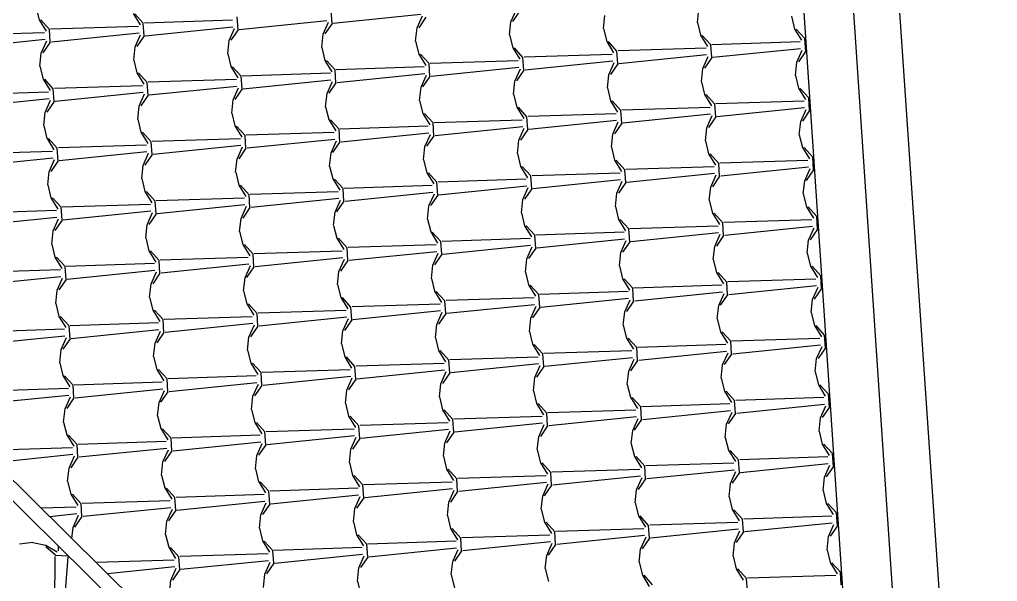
# Model space of a CAD drawing. Extents: x 1037 to 14540, y 1034 to 18285.
# Drawn here: x 9534.4 to 9929.1, y 1391.4 to 1618.3 of the extents above; entities that cross this region are included whole.
import ezdxf

# ---------------------------------------------------------------- set-up
doc = ezdxf.new("R2010")
doc.units = 0
doc.header["$LTSCALE"] = 100
doc.header["$MEASUREMENT"] = 0
doc.layers.get('0').update_dxf_attribs({"color": 240, "linetype": 'CONTINUOUS'})
doc.layers.add('proiezioni', color=252, linetype='CONTINUOUS')
doc.layers.add('retini copertura', color=32, linetype='CONTINUOUS')

# ---------------------------------------------------------------- blocks, each defined once
blk = doc.blocks.new('*X1852')
at = {"color": 0}
for p, q in [((42.0156, 16.2206), (42.0284, 16.1685)), ((42.4076, 16.1939), (42.4358, 16.1482)), ((42.449, 16.1552), (42.4143, 16.1935)), ((43.2108, 16.1543), (43.2073, 16.2059)), ((43.5694, 16.1903), (43.2155, 16.1541)), ((43.554, 16.1358), (43.5758, 16.1848)), ((43.9332, 16.1611), (43.955, 16.2101)), ((43.9691, 16.2049), (43.9398, 16.1623)), ((44.3066, 16.1331), (44.3123, 16.1865)), ((44.6857, 16.1585), (44.6915, 16.2118)), ((45.0649, 16.1838), (45.0777, 16.1317)), ((42.0285, 16.1685), (42.0566, 16.1229)), ((42.0699, 16.1299), (42.0351, 16.1682)), ((42.4525, 16.1036), (42.449, 16.1552)), ((42.809, 16.1672), (42.4534, 16.1559)), ((42.8316, 16.1289), (42.8282, 16.1806)), ((43.1902, 16.1649), (42.8363, 16.1288)), ((43.1749, 16.1105), (43.1967, 16.1595)), ((43.2108, 16.1543), (43.1814, 16.1117)), ((43.5899, 16.1796), (43.5606, 16.137)), ((43.9274, 16.1078), (43.9332, 16.1611)), ((44.6858, 16.1585), (44.6985, 16.1064)), ((42.0507, 16.1165), (41.6951, 16.1052)), ((42.0733, 16.0783), (42.0699, 16.1299)), ((42.4298, 16.1418), (42.0743, 16.1306)), ((42.4319, 16.1143), (42.078, 16.0781)), ((42.4166, 16.0598), (42.4384, 16.1088)), ((42.4525, 16.1036), (42.4231, 16.061)), ((42.8111, 16.1396), (42.4572, 16.1034)), ((42.7957, 16.0851), (42.8175, 16.1341)), ((42.8316, 16.129), (42.8023, 16.0864)), ((43.1691, 16.0572), (43.1749, 16.1105)), ((43.5483, 16.0825), (43.554, 16.1358)), ((43.9274, 16.1078), (43.9402, 16.0557)), ((44.3066, 16.1331), (44.3194, 16.0811)), ((44.6985, 16.1064), (44.7267, 16.0607)), ((44.74, 16.0678), (44.7052, 16.1061)), ((45.0777, 16.1317), (45.1058, 16.0861)), ((45.1191, 16.0931), (45.0844, 16.1314)), ((42.0528, 16.0889), (41.6989, 16.0528)), ((42.0374, 16.0345), (42.0592, 16.0835)), ((42.0733, 16.0783), (42.044, 16.0357)), ((42.79, 16.0318), (42.7957, 16.0851)), ((43.5483, 16.0825), (43.5611, 16.0304)), ((44.3194, 16.0811), (44.3475, 16.0354)), ((44.3608, 16.0424), (44.3261, 16.0807)), ((44.7434, 16.0161), (44.7399, 16.0677)), ((45.0999, 16.0797), (44.7444, 16.0684)), ((45.1226, 16.0415), (45.1191, 16.0931)), ((42.0316, 15.9812), (42.0374, 16.0345)), ((42.4108, 16.0065), (42.4165, 16.0598)), ((42.79, 16.0318), (42.8028, 15.9797)), ((43.1691, 16.0571), (43.1819, 16.0051)), ((43.5611, 16.0304), (43.5892, 15.9847)), ((43.6025, 15.9918), (43.5678, 16.0301)), ((43.9402, 16.0557), (43.9684, 16.0101)), ((43.9816, 16.0171), (43.9469, 16.0554)), ((44.3416, 16.029), (43.986, 16.0178)), ((44.3642, 15.9908), (44.3608, 16.0424)), ((44.7208, 16.0544), (44.3652, 16.0431)), ((44.7228, 16.0268), (44.3689, 15.9906)), ((45.102, 16.0521), (44.7481, 16.016)), ((45.0866, 15.9977), (45.1085, 16.0467)), ((45.1225, 16.0415), (45.0932, 15.9989)), ((42.4108, 16.0065), (42.4236, 15.9544)), ((43.1819, 16.0051), (43.2101, 15.9594)), ((43.2233, 15.9664), (43.1886, 16.0047)), ((43.6059, 15.9401), (43.6025, 15.9918)), ((43.9624, 16.0037), (43.6069, 15.9924)), ((43.9851, 15.9655), (43.9816, 16.0171)), ((44.3437, 16.0015), (43.9898, 15.9653)), ((44.3283, 15.947), (44.3502, 15.996)), ((44.3642, 15.9908), (44.3349, 15.9482)), ((44.7075, 15.9723), (44.7293, 16.0213)), ((44.7434, 16.0161), (44.7141, 15.9735)), ((45.0809, 15.9443), (45.0867, 15.9977)), ((42.0316, 15.9812), (42.0444, 15.9291)), ((42.4236, 15.9544), (42.4518, 15.9087)), ((42.465, 15.9158), (42.4303, 15.9541)), ((42.8028, 15.9797), (42.8309, 15.9341)), ((42.8442, 15.9411), (42.8094, 15.9794)), ((43.2041, 15.953), (42.8486, 15.9418)), ((43.2268, 15.9148), (43.2233, 15.9664)), ((43.5833, 15.9784), (43.2277, 15.9671)), ((43.5854, 15.9508), (43.2315, 15.9146)), ((43.9645, 15.9761), (43.6106, 15.94)), ((43.9492, 15.9217), (43.971, 15.9707)), ((43.9851, 15.9655), (43.9558, 15.9229)), ((44.3226, 15.8937), (44.3283, 15.947)), ((44.7017, 15.919), (44.7075, 15.9723)), ((42.0445, 15.9291), (42.0726, 15.8834)), ((42.0859, 15.8904), (42.0511, 15.9287)), ((42.4685, 15.8641), (42.465, 15.9158)), ((42.825, 15.9277), (42.4694, 15.9164)), ((42.8476, 15.8895), (42.8442, 15.9411)), ((43.2062, 15.9255), (42.8523, 15.8893)), ((43.1909, 15.871), (43.2127, 15.92)), ((43.2268, 15.9148), (43.1974, 15.8722)), ((43.57, 15.8963), (43.5918, 15.9453)), ((43.6059, 15.9402), (43.5766, 15.8976)), ((43.9434, 15.8683), (43.9492, 15.9217)), ((44.7018, 15.919), (44.7145, 15.8669)), ((45.0809, 15.9443), (45.0937, 15.8923)), ((42.0667, 15.877), (41.7111, 15.8658)), ((42.0893, 15.8388), (42.0859, 15.8904)), ((42.4458, 15.9024), (42.0903, 15.8911)), ((42.4479, 15.8748), (42.094, 15.8387)), ((42.4326, 15.8203), (42.4544, 15.8693)), ((42.8271, 15.9001), (42.4732, 15.864)), ((42.8117, 15.8457), (42.8335, 15.8947)), ((42.8476, 15.8895), (42.8183, 15.8469)), ((43.1851, 15.8177), (43.1909, 15.871)), ((43.5643, 15.843), (43.57, 15.8963)), ((43.9434, 15.8683), (43.9562, 15.8163)), ((44.3226, 15.8937), (44.3354, 15.8416)), ((44.7145, 15.8669), (44.7427, 15.8213)), ((45.0937, 15.8922), (45.1218, 15.8466)), ((45.1351, 15.8536), (45.1004, 15.8919)), ((42.0687, 15.8495), (41.7149, 15.8133)), ((42.0534, 15.795), (42.0752, 15.844)), ((42.0893, 15.8388), (42.06, 15.7962)), ((42.4685, 15.8642), (42.4391, 15.8216)), ((42.806, 15.7924), (42.8117, 15.8457)), ((43.5643, 15.843), (43.5771, 15.7909)), ((44.3354, 15.8416), (44.3635, 15.7959)), ((44.3768, 15.803), (44.3421, 15.8413)), ((44.756, 15.8283), (44.7212, 15.8666)), ((44.7594, 15.7767), (44.7559, 15.8283)), ((45.1159, 15.8402), (44.7604, 15.829)), ((45.1385, 15.802), (45.1351, 15.8536)), ((42.0476, 15.7417), (42.0534, 15.795)), ((42.4268, 15.767), (42.4325, 15.8204)), ((42.806, 15.7923), (42.8188, 15.7403)), ((43.1851, 15.8177), (43.1979, 15.7656)), ((43.5771, 15.7909), (43.6052, 15.7453)), ((43.6185, 15.7523), (43.5838, 15.7906)), ((43.9562, 15.8163), (43.9844, 15.7706)), ((43.9976, 15.7776), (43.9629, 15.8159)), ((44.3576, 15.7896), (44.0021, 15.7783)), ((44.3802, 15.7513), (44.3768, 15.8029)), ((44.7368, 15.8149), (44.3812, 15.8036)), ((45.118, 15.8127), (44.7641, 15.7765)), ((45.1026, 15.7582), (45.1245, 15.8072)), ((45.1385, 15.802), (45.1092, 15.7594)), ((42.4268, 15.767), (42.4396, 15.7149)), ((43.1979, 15.7656), (43.2261, 15.7199)), ((43.2393, 15.727), (43.2046, 15.7653)), ((43.6219, 15.7007), (43.6185, 15.7523)), ((43.9784, 15.7642), (43.6229, 15.753)), ((44.0011, 15.726), (43.9976, 15.7776)), ((44.3597, 15.762), (44.0058, 15.7258)), ((44.3443, 15.7075), (44.3662, 15.7565)), ((44.3802, 15.7513), (44.3509, 15.7087)), ((44.7388, 15.7873), (44.3849, 15.7512)), ((44.7235, 15.7329), (44.7453, 15.7819)), ((44.7594, 15.7767), (44.7301, 15.7341)), ((45.0969, 15.7049), (45.1026, 15.7582)), ((42.0476, 15.7417), (42.0604, 15.6896)), ((42.4396, 15.7149), (42.4678, 15.6693)), ((42.481, 15.6763), (42.4463, 15.7146)), ((42.8188, 15.7403), (42.8469, 15.6946)), ((42.8602, 15.7016), (42.8254, 15.7399)), ((43.2201, 15.7136), (42.8646, 15.7023)), ((43.2428, 15.6753), (43.2393, 15.727)), ((43.5993, 15.7389), (43.2437, 15.7276)), ((43.6014, 15.7113), (43.2475, 15.6752)), ((43.9805, 15.7367), (43.6266, 15.7005)), ((43.9652, 15.6822), (43.987, 15.7312)), ((44.0011, 15.726), (43.9718, 15.6834)), ((44.7177, 15.6795), (44.7235, 15.7329)), ((42.0605, 15.6896), (42.0886, 15.6439)), ((42.1019, 15.651), (42.0671, 15.6893)), ((42.4845, 15.6247), (42.481, 15.6763)), ((42.841, 15.6882), (42.4854, 15.677)), ((42.8636, 15.65), (42.8602, 15.7016)), ((43.2222, 15.686), (42.8683, 15.6499)), ((43.2069, 15.6315), (43.2287, 15.6805)), ((43.2428, 15.6754), (43.2134, 15.6328)), ((43.586, 15.6569), (43.6078, 15.7059)), ((43.6219, 15.7007), (43.5926, 15.6581)), ((43.9594, 15.6289), (43.9652, 15.6822)), ((44.3386, 15.6542), (44.3443, 15.7075)), ((44.7177, 15.6795), (44.7305, 15.6275)), ((45.0969, 15.7049), (45.1097, 15.6528)), ((42.0827, 15.6376), (41.7271, 15.6263)), ((42.1053, 15.5994), (42.1019, 15.651)), ((42.4618, 15.6629), (42.1063, 15.6516)), ((42.4639, 15.6353), (42.11, 15.5992)), ((42.8431, 15.6607), (42.4892, 15.6245)), ((42.8277, 15.6062), (42.8495, 15.6552)), ((42.8636, 15.65), (42.8343, 15.6074)), ((43.2011, 15.5782), (43.2069, 15.6315)), ((43.5803, 15.6036), (43.586, 15.6569)), ((44.3386, 15.6542), (44.3514, 15.6021)), ((45.1097, 15.6528), (45.1378, 15.6071)), ((45.1511, 15.6142), (45.1164, 15.6525)), ((42.0847, 15.61), (41.7309, 15.5739)), ((42.0694, 15.5555), (42.0912, 15.6045)), ((42.1053, 15.5994), (42.076, 15.5568)), ((42.4486, 15.5809), (42.4704, 15.6299)), ((42.4845, 15.6247), (42.4551, 15.5821)), ((42.8219, 15.5529), (42.8277, 15.6062)), ((43.5803, 15.6035), (43.5931, 15.5515)), ((43.9594, 15.6289), (43.9722, 15.5768)), ((44.3514, 15.6021), (44.3795, 15.5565)), ((44.3928, 15.5635), (44.3581, 15.6018)), ((44.7305, 15.6275), (44.7587, 15.5818)), ((44.7719, 15.5888), (44.7372, 15.6271)), ((45.1319, 15.6008), (44.7764, 15.5895)), ((45.1545, 15.5625), (45.1511, 15.6141)), ((42.0636, 15.5022), (42.0694, 15.5556)), ((42.4428, 15.5276), (42.4485, 15.5809)), ((42.822, 15.5529), (42.8348, 15.5008)), ((43.2011, 15.5782), (43.2139, 15.5261)), ((43.5931, 15.5515), (43.6212, 15.5058)), ((43.6345, 15.5128), (43.5997, 15.5511)), ((43.9722, 15.5768), (44.0004, 15.5311)), ((44.0136, 15.5382), (43.9789, 15.5765)), ((44.3962, 15.5119), (44.3928, 15.5635)), ((44.7528, 15.5754), (44.3972, 15.5642)), ((44.7754, 15.5372), (44.7719, 15.5888)), ((45.134, 15.5732), (44.7801, 15.537)), ((45.1186, 15.5187), (45.1405, 15.5677)), ((45.1545, 15.5625), (45.1252, 15.5199)), ((42.4428, 15.5276), (42.4556, 15.4755)), ((43.2139, 15.5261), (43.2421, 15.4805)), ((43.2553, 15.4875), (43.2206, 15.5258)), ((43.6379, 15.4612), (43.6345, 15.5128)), ((43.9945, 15.5248), (43.6389, 15.5135)), ((44.0171, 15.4865), (44.0136, 15.5382)), ((44.3736, 15.5501), (44.0181, 15.5388)), ((44.3757, 15.5225), (44.0218, 15.4864)), ((44.3603, 15.4681), (44.3822, 15.5171)), ((44.3962, 15.5119), (44.3669, 15.4693)), ((44.7548, 15.5479), (44.4009, 15.5117)), ((44.7395, 15.4934), (44.7613, 15.5424)), ((44.7754, 15.5372), (44.7461, 15.4946)), ((45.1129, 15.4654), (45.1186, 15.5187)), ((42.0636, 15.5022), (42.0764, 15.4501)), ((42.4556, 15.4755), (42.4838, 15.4298)), ((42.497, 15.4368), (42.4623, 15.4751)), ((42.8348, 15.5008), (42.8629, 15.4551)), ((42.8762, 15.4622), (42.8414, 15.5005)), ((43.2361, 15.4741), (42.8806, 15.4628)), ((43.2588, 15.4359), (43.2553, 15.4875)), ((43.6153, 15.4994), (43.2597, 15.4882)), ((43.9965, 15.4972), (43.6426, 15.4611)), ((43.9812, 15.4427), (44.003, 15.4917)), ((44.0171, 15.4866), (43.9878, 15.444)), ((44.7337, 15.4401), (44.7395, 15.4934)), ((42.0765, 15.4501), (42.1046, 15.4045)), ((42.1179, 15.4115), (42.0831, 15.4498)), ((42.5005, 15.3852), (42.497, 15.4368)), ((42.857, 15.4488), (42.5014, 15.4375)), ((42.8796, 15.4105), (42.8762, 15.4622)), ((43.2382, 15.4465), (42.8843, 15.4104)), ((43.2229, 15.3921), (43.2447, 15.4411)), ((43.2588, 15.4359), (43.2294, 15.3933)), ((43.6174, 15.4719), (43.2635, 15.4357)), ((43.602, 15.4174), (43.6238, 15.4664)), ((43.6379, 15.4612), (43.6086, 15.4186)), ((43.9754, 15.3894), (43.9812, 15.4427)), ((44.3546, 15.4147), (44.3603, 15.4681)), ((44.7337, 15.4401), (44.7465, 15.388)), ((45.1129, 15.4654), (45.1257, 15.4133)), ((42.0987, 15.3981), (41.7431, 15.3869)), ((42.1213, 15.3599), (42.1179, 15.4115)), ((42.4778, 15.4234), (42.1223, 15.4122)), ((42.4799, 15.3959), (42.126, 15.3597)), ((42.859, 15.4212), (42.5052, 15.3851)), ((42.8437, 15.3667), (42.8655, 15.4157)), ((42.8796, 15.4106), (42.8503, 15.368)), ((43.5963, 15.3641), (43.602, 15.4174)), ((44.3546, 15.4147), (44.3674, 15.3627)), ((45.1257, 15.4133), (45.1538, 15.3677)), ((45.1671, 15.3747), (45.1324, 15.413)), ((42.1007, 15.3705), (41.7468, 15.3344)), ((42.0854, 15.3161), (42.1072, 15.3651)), ((42.1213, 15.3599), (42.092, 15.3173)), ((42.4646, 15.3414), (42.4864, 15.3904)), ((42.5005, 15.3852), (42.4711, 15.3426)), ((42.8379, 15.3134), (42.8437, 15.3667)), ((43.2171, 15.3388), (43.2229, 15.3921)), ((43.5963, 15.3641), (43.6091, 15.312)), ((43.9754, 15.3894), (43.9882, 15.3373)), ((44.3674, 15.3627), (44.3955, 15.317)), ((44.4088, 15.324), (44.3741, 15.3623)), ((44.7465, 15.388), (44.7747, 15.3423)), ((44.7879, 15.3494), (44.7532, 15.3877)), ((45.1479, 15.3613), (44.7924, 15.35)), ((45.1705, 15.3231), (45.1671, 15.3747)), ((42.0796, 15.2628), (42.0854, 15.3161)), ((42.4588, 15.2881), (42.4645, 15.3414)), ((43.2171, 15.3387), (43.2299, 15.2867)), ((43.9882, 15.3373), (44.0164, 15.2917)), ((44.0296, 15.2987), (43.9949, 15.337)), ((44.4122, 15.2724), (44.4088, 15.324)), ((44.7688, 15.336), (44.4132, 15.3247)), ((44.7914, 15.2977), (44.7879, 15.3493)), ((45.15, 15.3337), (44.7961, 15.2976)), ((45.1346, 15.2793), (45.1565, 15.3283)), ((45.1705, 15.3231), (45.1412, 15.2805)), ((42.4588, 15.2881), (42.4716, 15.236)), ((42.838, 15.3134), (42.8508, 15.2613)), ((43.2299, 15.2867), (43.2581, 15.241)), ((43.2713, 15.248), (43.2366, 15.2863)), ((43.6091, 15.312), (43.6372, 15.2663)), ((43.6505, 15.2734), (43.6157, 15.3117)), ((44.0105, 15.2853), (43.6549, 15.274)), ((44.0331, 15.2471), (44.0296, 15.2987)), ((44.3896, 15.3106), (44.0341, 15.2994)), ((44.3917, 15.2831), (44.0378, 15.2469)), ((44.3763, 15.2286), (44.3982, 15.2776)), ((44.7708, 15.3084), (44.4169, 15.2723)), ((44.7555, 15.2539), (44.7773, 15.3029)), ((44.7914, 15.2977), (44.7621, 15.2551)), ((45.1289, 15.2259), (45.1346, 15.2793)), ((42.0796, 15.2628), (42.0924, 15.2107)), ((42.4716, 15.236), (42.4998, 15.1903)), ((42.513, 15.1974), (42.4783, 15.2357)), ((42.8508, 15.2613), (42.8789, 15.2157)), ((42.8922, 15.2227), (42.8574, 15.261)), ((43.2748, 15.1964), (43.2713, 15.248)), ((43.6313, 15.26), (43.2758, 15.2487)), ((43.6539, 15.2217), (43.6505, 15.2734)), ((44.0125, 15.2577), (43.6586, 15.2216)), ((43.9972, 15.2033), (44.019, 15.2523)), ((44.0331, 15.2471), (44.0038, 15.2045)), ((44.4122, 15.2724), (44.3829, 15.2298)), ((44.7497, 15.2006), (44.7555, 15.2539)), ((42.0925, 15.2107), (42.1206, 15.165)), ((42.1339, 15.172), (42.0991, 15.2103)), ((42.5165, 15.1458), (42.513, 15.1974)), ((42.873, 15.2093), (42.5174, 15.1981)), ((42.8956, 15.1711), (42.8922, 15.2227)), ((43.2521, 15.2346), (42.8966, 15.2234)), ((43.2542, 15.2071), (42.9003, 15.1709)), ((43.2389, 15.1526), (43.2607, 15.2016)), ((43.2748, 15.1964), (43.2454, 15.1538)), ((43.6333, 15.2324), (43.2795, 15.1963)), ((43.618, 15.1779), (43.6398, 15.2269)), ((43.6539, 15.2218), (43.6246, 15.1792)), ((43.9914, 15.15), (43.9972, 15.2033)), ((44.3706, 15.1753), (44.3763, 15.2286)), ((44.7497, 15.2006), (44.7625, 15.1485)), ((45.1289, 15.2259), (45.1417, 15.1739)), ((42.1147, 15.1586), (41.7591, 15.1474)), ((42.1373, 15.1204), (42.1339, 15.172)), ((42.4938, 15.184), (42.1383, 15.1727)), ((42.4959, 15.1564), (42.142, 15.1203)), ((42.875, 15.1817), (42.5211, 15.1456)), ((42.8597, 15.1273), (42.8815, 15.1763)), ((42.8956, 15.1711), (42.8663, 15.1285)), ((43.6123, 15.1246), (43.618, 15.1779)), ((44.3706, 15.1753), (44.3834, 15.1232)), ((45.1417, 15.1739), (45.1698, 15.1282)), ((45.1831, 15.1352), (45.1484, 15.1735)), ((42.1167, 15.1311), (41.7628, 15.0949)), ((42.1014, 15.0766), (42.1232, 15.1256)), ((42.1373, 15.1204), (42.108, 15.0778)), ((42.4806, 15.1019), (42.5024, 15.1509)), ((42.5165, 15.1458), (42.4871, 15.1032)), ((42.8539, 15.074), (42.8597, 15.1273)), ((43.2331, 15.0993), (43.2389, 15.1526)), ((43.6123, 15.1246), (43.6251, 15.0725)), ((43.9914, 15.1499), (44.0042, 15.0979)), ((44.3834, 15.1232), (44.4115, 15.0775)), ((44.4248, 15.0846), (44.3901, 15.1229)), ((44.7625, 15.1485), (44.7907, 15.1029)), ((44.8039, 15.1099), (44.7692, 15.1482)), ((45.1639, 15.1218), (44.8084, 15.1106)), ((45.1865, 15.0836), (45.1831, 15.1352)), ((42.4748, 15.0486), (42.4805, 15.102)), ((43.2331, 15.0993), (43.2459, 15.0472)), ((44.0042, 15.0979), (44.0324, 15.0522)), ((44.0456, 15.0592), (44.0109, 15.0975)), ((44.4282, 15.0329), (44.4248, 15.0846)), ((44.7848, 15.0965), (44.4292, 15.0852)), ((44.8074, 15.0583), (44.8039, 15.1099)), ((45.166, 15.0943), (44.8121, 15.0581)), ((45.1506, 15.0398), (45.1725, 15.0888)), ((45.1865, 15.0836), (45.1572, 15.041)), ((42.0956, 15.0233), (42.1014, 15.0766)), ((42.4748, 15.0486), (42.4876, 14.9965)), ((42.854, 15.074), (42.8668, 15.0219)), ((43.2459, 15.0472), (43.2741, 15.0015)), ((43.2873, 15.0086), (43.2526, 15.0469)), ((43.6251, 15.0725), (43.6532, 15.0269)), ((43.6665, 15.0339), (43.6317, 15.0722)), ((44.0265, 15.0458), (43.6709, 15.0346)), ((44.0491, 15.0076), (44.0456, 15.0592)), ((44.4056, 15.0712), (44.0501, 15.0599)), ((44.4076, 15.0436), (44.0538, 15.0075)), ((44.3923, 14.9891), (44.4142, 15.0381)), ((44.7868, 15.0689), (44.4329, 15.0328)), ((44.7715, 15.0145), (44.7933, 15.0635)), ((44.8074, 15.0583), (44.7781, 15.0157)), ((45.1449, 14.9865), (45.1506, 15.0398)), ((42.0956, 15.0233), (42.1084, 14.9712)), ((42.8668, 15.0219), (42.8949, 14.9762)), ((42.9082, 14.9832), (42.8734, 15.0215)), ((43.2908, 14.9569), (43.2873, 15.0086)), ((43.6473, 15.0205), (43.2918, 15.0093)), ((43.6699, 14.9823), (43.6665, 15.0339)), ((44.0285, 15.0183), (43.6746, 14.9821)), ((44.0132, 14.9638), (44.035, 15.0128)), ((44.0491, 15.0076), (44.0198, 14.965)), ((44.4282, 15.0329), (44.3989, 14.9903)), ((44.7657, 14.9611), (44.7715, 15.0145)), ((42.1085, 14.9712), (42.1366, 14.9255)), ((42.1499, 14.9326), (42.1151, 14.9709)), ((42.4876, 14.9965), (42.5158, 14.9509)), ((42.529, 14.9579), (42.4943, 14.9962)), ((42.889, 14.9698), (42.5334, 14.9586)), ((42.9116, 14.9316), (42.9082, 14.9832)), ((43.2682, 14.9952), (42.9126, 14.9839)), ((43.2702, 14.9676), (42.9163, 14.9315)), ((43.2549, 14.9131), (43.2767, 14.9621)), ((43.6493, 14.9929), (43.2955, 14.9568)), ((43.634, 14.9385), (43.6558, 14.9875)), ((43.6699, 14.9823), (43.6406, 14.9397)), ((44.0074, 14.9105), (44.0132, 14.9638)), ((44.3866, 14.9358), (44.3923, 14.9891)), ((44.7657, 14.9611), (44.7785, 14.9091)), ((45.1449, 14.9865), (45.1577, 14.9344)), ((42.1533, 14.881), (42.1499, 14.9326)), ((42.5098, 14.9445), (42.1543, 14.9333)), ((42.5325, 14.9063), (42.529, 14.9579)), ((42.891, 14.9423), (42.5371, 14.9061)), ((42.8757, 14.8878), (42.8975, 14.9368)), ((42.9116, 14.9316), (42.8823, 14.889)), ((43.2908, 14.957), (43.2614, 14.9144)), ((43.6283, 14.8852), (43.634, 14.9385)), ((44.3866, 14.9358), (44.3994, 14.8837)), ((45.1577, 14.9344), (45.1858, 14.8887)), ((45.1991, 14.8958), (45.1644, 14.9341)), ((42.1307, 14.9192), (41.7751, 14.9079)), ((42.1327, 14.8916), (41.7788, 14.8555)), ((42.1174, 14.8371), (42.1392, 14.8861)), ((42.1533, 14.881), (42.124, 14.8384)), ((42.5119, 14.9169), (42.158, 14.8808)), ((42.4966, 14.8625), (42.5184, 14.9115)), ((42.5325, 14.9063), (42.5031, 14.8637)), ((42.8699, 14.8345), (42.8757, 14.8878)), ((43.2491, 14.8598), (43.2549, 14.9131)), ((43.6283, 14.8851), (43.6411, 14.8331)), ((44.0074, 14.9105), (44.0202, 14.8584)), ((44.3994, 14.8837), (44.4275, 14.8381)), ((44.4408, 14.8451), (44.4061, 14.8834)), ((44.7785, 14.9091), (44.8067, 14.8634)), ((44.8199, 14.8704), (44.7852, 14.9087)), ((45.1799, 14.8824), (44.8244, 14.8711)), ((45.2025, 14.8441), (45.1991, 14.8957)), ((42.4908, 14.8092), (42.4965, 14.8625)), ((43.2491, 14.8598), (43.2619, 14.8077)), ((44.0202, 14.8584), (44.0484, 14.8127)), ((44.0616, 14.8198), (44.0269, 14.8581)), ((44.4442, 14.7935), (44.4408, 14.8451)), ((44.8008, 14.857), (44.4452, 14.8458)), ((44.8234, 14.8188), (44.8199, 14.8704)), ((45.182, 14.8548), (44.8281, 14.8187)), ((45.1666, 14.8003), (45.1885, 14.8493)), ((45.2025, 14.8441), (45.1732, 14.8015)), ((42.1116, 14.7838), (42.1174, 14.8372)), ((42.4908, 14.8092), (42.5036, 14.7571)), ((42.87, 14.8345), (42.8827, 14.7824)), ((43.2619, 14.8077), (43.2901, 14.7621)), ((43.3033, 14.7691), (43.2686, 14.8074)), ((43.6411, 14.8331), (43.6692, 14.7874)), ((43.6825, 14.7944), (43.6477, 14.8327)), ((44.0425, 14.8064), (43.6869, 14.7951)), ((44.0651, 14.7681), (44.0616, 14.8198)), ((44.4216, 14.8317), (44.0661, 14.8205)), ((44.4236, 14.8041), (44.0698, 14.768)), ((44.8028, 14.8295), (44.4489, 14.7933)), ((44.7875, 14.775), (44.8093, 14.824)), ((44.8234, 14.8188), (44.7941, 14.7762)), ((42.1116, 14.7838), (42.1244, 14.7317)), ((42.8828, 14.7824), (42.9109, 14.7367)), ((42.9242, 14.7438), (42.8894, 14.7821)), ((43.3068, 14.7175), (43.3033, 14.7691)), ((43.6633, 14.781), (43.3078, 14.7698)), ((43.6859, 14.7428), (43.6825, 14.7944)), ((44.0445, 14.7788), (43.6906, 14.7427)), ((44.0292, 14.7243), (44.051, 14.7733)), ((44.0651, 14.7682), (44.0358, 14.7256)), ((44.4083, 14.7497), (44.4302, 14.7987)), ((44.4442, 14.7935), (44.4149, 14.7509)), ((44.7817, 14.7217), (44.7875, 14.775)), ((45.1609, 14.747), (45.1666, 14.8003)), ((42.1245, 14.7317), (42.1526, 14.6861)), ((42.1659, 14.6931), (42.1311, 14.7314)), ((42.5036, 14.7571), (42.5317, 14.7114)), ((42.545, 14.7184), (42.5103, 14.7567)), ((42.905, 14.7304), (42.5495, 14.7191)), ((42.9276, 14.6922), (42.9242, 14.7438)), ((43.2842, 14.7557), (42.9286, 14.7445)), ((43.2862, 14.7281), (42.9323, 14.692)), ((43.2709, 14.6737), (43.2927, 14.7227)), ((43.6653, 14.7535), (43.3114, 14.7173)), ((43.65, 14.699), (43.6718, 14.748)), ((43.6859, 14.7428), (43.6566, 14.7002)), ((44.0234, 14.671), (44.0292, 14.7243)), ((44.4026, 14.6964), (44.4083, 14.7497)), ((45.1609, 14.747), (45.1737, 14.6949)), ((42.1693, 14.6415), (42.1659, 14.6931)), ((42.5258, 14.705), (42.1703, 14.6938)), ((42.5485, 14.6668), (42.545, 14.7184)), ((42.907, 14.7028), (42.5531, 14.6667)), ((42.8917, 14.6483), (42.9135, 14.6973)), ((42.9276, 14.6922), (42.8983, 14.6496)), ((43.3068, 14.7175), (43.2774, 14.6749)), ((43.6443, 14.6457), (43.65, 14.699)), ((44.4026, 14.6963), (44.4154, 14.6443)), ((44.7817, 14.7217), (44.7945, 14.6696)), ((45.1737, 14.6949), (45.2018, 14.6493)), ((45.2151, 14.6563), (45.1804, 14.6946)), ((42.1467, 14.6797), (41.7911, 14.6685)), ((42.1487, 14.6521), (41.7948, 14.616)), ((42.1334, 14.5977), (42.1552, 14.6467)), ((42.5279, 14.6775), (42.174, 14.6413)), ((42.5126, 14.623), (42.5344, 14.672)), ((42.5485, 14.6668), (42.5191, 14.6242)), ((42.8859, 14.595), (42.8917, 14.6484)), ((43.2651, 14.6204), (43.2709, 14.6737)), ((43.6443, 14.6457), (43.6571, 14.5936)), ((44.0234, 14.671), (44.0362, 14.6189)), ((44.4154, 14.6443), (44.4435, 14.5986)), ((44.4568, 14.6056), (44.4221, 14.6439)), ((44.7945, 14.6696), (44.8227, 14.6239)), ((44.8359, 14.631), (44.8012, 14.6693)), ((45.2185, 14.6047), (45.2151, 14.6563)), ((42.1693, 14.6415), (42.14, 14.5989)), ((42.5068, 14.5697), (42.5125, 14.623)), ((43.2651, 14.6204), (43.2779, 14.5683)), ((44.0362, 14.6189), (44.0644, 14.5733)), ((44.0776, 14.5803), (44.0429, 14.6186)), ((44.4602, 14.554), (44.4568, 14.6056)), ((44.8168, 14.6176), (44.4612, 14.6063)), ((44.8394, 14.5793), (44.8359, 14.631)), ((45.1959, 14.6429), (44.8404, 14.6317)), ((45.1979, 14.6153), (44.8441, 14.5792)), ((45.1826, 14.5609), (45.2045, 14.6099)), ((45.2185, 14.6047), (45.1892, 14.5621)), ((42.1276, 14.5444), (42.1334, 14.5977)), ((42.5068, 14.5697), (42.5196, 14.5176)), ((42.886, 14.595), (42.8987, 14.5429)), ((43.2779, 14.5683), (43.3061, 14.5226)), ((43.3193, 14.5296), (43.2846, 14.5679)), ((43.6571, 14.5936), (43.6852, 14.5479)), ((43.6985, 14.555), (43.6637, 14.5933)), ((44.0585, 14.5669), (43.7029, 14.5557)), ((44.0811, 14.5287), (44.0776, 14.5803)), ((44.4376, 14.5922), (44.0821, 14.581)), ((44.4396, 14.5647), (44.0857, 14.5285)), ((44.8188, 14.59), (44.4649, 14.5539)), ((44.8035, 14.5355), (44.8253, 14.5845)), ((44.8394, 14.5793), (44.8101, 14.5367)), ((42.1276, 14.5444), (42.1404, 14.4923)), ((42.8988, 14.5429), (42.9269, 14.4973)), ((42.9402, 14.5043), (42.9054, 14.5426)), ((43.3228, 14.478), (43.3193, 14.5296)), ((43.6793, 14.5416), (43.3238, 14.5303)), ((43.7019, 14.5033), (43.6985, 14.555)), ((44.0605, 14.5393), (43.7066, 14.5032)), ((44.0452, 14.4849), (44.067, 14.5339)), ((44.0811, 14.5287), (44.0518, 14.4861)), ((44.4243, 14.5102), (44.4462, 14.5592)), ((44.4602, 14.554), (44.4309, 14.5114)), ((44.7977, 14.4822), (44.8035, 14.5355)), ((45.1769, 14.5075), (45.1826, 14.5609)), ((42.1405, 14.4923), (42.1686, 14.4466)), ((42.1819, 14.4536), (42.1471, 14.4919)), ((42.5196, 14.5176), (42.5477, 14.4719)), ((42.561, 14.479), (42.5263, 14.5173)), ((42.921, 14.4909), (42.5655, 14.4797)), ((42.9436, 14.4527), (42.9402, 14.5043)), ((43.3002, 14.5162), (42.9446, 14.505)), ((43.3022, 14.4887), (42.9483, 14.4525)), ((43.6813, 14.514), (43.3274, 14.4779)), ((43.666, 14.4595), (43.6878, 14.5085)), ((43.7019, 14.5034), (43.6726, 14.4608)), ((44.4186, 14.4569), (44.4243, 14.5102)), ((45.1769, 14.5075), (45.1897, 14.4555)), ((42.1853, 14.402), (42.1819, 14.4536)), ((42.5419, 14.4656), (42.1863, 14.4543)), ((42.5645, 14.4274), (42.561, 14.479)), ((42.923, 14.4633), (42.5691, 14.4272)), ((42.9077, 14.4089), (42.9295, 14.4579)), ((42.9436, 14.4527), (42.9143, 14.4101)), ((43.2869, 14.4342), (43.3087, 14.4832)), ((43.3228, 14.478), (43.2934, 14.4354)), ((43.6603, 14.4062), (43.666, 14.4595)), ((44.0394, 14.4316), (44.0452, 14.4849)), ((44.4186, 14.4569), (44.4314, 14.4048)), ((44.7977, 14.4822), (44.8105, 14.4301)), ((45.1897, 14.4555), (45.2178, 14.4098)), ((45.2311, 14.4168), (45.1964, 14.4551)), ((42.1627, 14.4403), (41.8071, 14.429)), ((42.1647, 14.4127), (41.8502, 14.3806)), ((42.1494, 14.3582), (42.1712, 14.4072)), ((42.5439, 14.438), (42.19, 14.4019)), ((42.5286, 14.3835), (42.5504, 14.4325)), ((42.5645, 14.4274), (42.5351, 14.3848)), ((42.9019, 14.3556), (42.9077, 14.4089)), ((43.2811, 14.3809), (43.2869, 14.4342)), ((44.0394, 14.4316), (44.0522, 14.3795)), ((44.8105, 14.4301), (44.8387, 14.3845)), ((44.8519, 14.3915), (44.8172, 14.4298)), ((45.2345, 14.3652), (45.2311, 14.4168)), ((42.1853, 14.402), (42.156, 14.3594)), ((42.5228, 14.3302), (42.5285, 14.3836)), ((43.2811, 14.3809), (43.2939, 14.3288)), ((43.6603, 14.4062), (43.6731, 14.3541)), ((44.0522, 14.3795), (44.0804, 14.3338)), ((44.0936, 14.3408), (44.0589, 14.3791)), ((44.4314, 14.4048), (44.4595, 14.3591)), ((44.4728, 14.3662), (44.4381, 14.4045)), ((44.8328, 14.3781), (44.4772, 14.3669)), ((44.8554, 14.3399), (44.8519, 14.3915)), ((45.2119, 14.4034), (44.8564, 14.3922)), ((45.2139, 14.3759), (44.86, 14.3397)), ((45.1986, 14.3214), (45.2205, 14.3704)), ((42.1436, 14.3049), (42.1494, 14.3582)), ((42.5228, 14.3302), (42.5356, 14.2781)), ((42.902, 14.3556), (42.9147, 14.3035)), ((43.2939, 14.3288), (43.3221, 14.2831)), ((43.3353, 14.2902), (43.3006, 14.3285)), ((43.6731, 14.3541), (43.7012, 14.3085)), ((43.7145, 14.3155), (43.6797, 14.3538)), ((44.0745, 14.3274), (43.7189, 14.3162)), ((44.0971, 14.2892), (44.0936, 14.3408)), ((44.4536, 14.3528), (44.0981, 14.3415)), ((44.4762, 14.3145), (44.4728, 14.3662)), ((44.8348, 14.3505), (44.4809, 14.3144)), ((44.8195, 14.2961), (44.8413, 14.3451)), ((44.8554, 14.3399), (44.8261, 14.2973)), ((45.2345, 14.3652), (45.2052, 14.3226)), ((42.1436, 14.3049), (42.1564, 14.2528)), ((42.9148, 14.3035), (42.9429, 14.2578)), ((42.9562, 14.2648), (42.9214, 14.3031)), ((43.3388, 14.2386), (43.3353, 14.2902)), ((43.6953, 14.3021), (43.3398, 14.2909)), ((43.7179, 14.2639), (43.7145, 14.3155)), ((44.0765, 14.2999), (43.7226, 14.2637)), ((44.0612, 14.2454), (44.083, 14.2944)), ((44.0971, 14.2892), (44.0677, 14.2466)), ((44.4556, 14.3252), (44.1017, 14.2891)), ((44.4403, 14.2707), (44.4622, 14.3197)), ((44.4762, 14.3146), (44.4469, 14.272)), ((44.8137, 14.2427), (44.8195, 14.2961)), ((45.1929, 14.2681), (45.1986, 14.3214)), ((42.1565, 14.2528), (42.1846, 14.2071)), ((42.1979, 14.2142), (42.1631, 14.2525)), ((42.5356, 14.2781), (42.5637, 14.2325)), ((42.577, 14.2395), (42.5423, 14.2778)), ((42.937, 14.2515), (42.5815, 14.2402)), ((42.9596, 14.2132), (42.9562, 14.2648)), ((43.3162, 14.2768), (42.9606, 14.2655)), ((43.3182, 14.2492), (42.9643, 14.2131)), ((43.6973, 14.2745), (43.3434, 14.2384)), ((43.682, 14.2201), (43.7038, 14.2691)), ((43.7179, 14.2639), (43.6886, 14.2213)), ((44.4346, 14.2174), (44.4403, 14.2707)), ((45.1929, 14.2681), (45.2057, 14.216)), ((42.2013, 14.1626), (42.1979, 14.2142)), ((42.5579, 14.2261), (42.2023, 14.2149)), ((42.5805, 14.1879), (42.577, 14.2395)), ((42.939, 14.2239), (42.5851, 14.1877)), ((42.9237, 14.1694), (42.9455, 14.2184)), ((42.9596, 14.2132), (42.9303, 14.1706)), ((43.3029, 14.1947), (43.3247, 14.2437)), ((43.3388, 14.2386), (43.3094, 14.196)), ((43.6763, 14.1668), (43.682, 14.2201)), ((44.0554, 14.1921), (44.0612, 14.2454)), ((44.4346, 14.2174), (44.4474, 14.1653)), ((44.8137, 14.2427), (44.8265, 14.1907)), ((45.2057, 14.216), (45.2338, 14.1703)), ((45.2471, 14.1774), (45.2124, 14.2157)), ((42.1787, 14.2008), (42.0367, 14.1963)), ((42.1807, 14.1732), (42.0714, 14.1621)), ((42.5599, 14.1985), (42.206, 14.1624)), ((42.5446, 14.1441), (42.5664, 14.1931)), ((42.5805, 14.1879), (42.5511, 14.1453)), ((43.2971, 14.1414), (43.3029, 14.1948)), ((44.0554, 14.1921), (44.0682, 14.14)), ((44.8265, 14.1907), (44.8547, 14.145)), ((44.8679, 14.152), (44.8332, 14.1903)), ((45.2505, 14.1257), (45.2471, 14.1774)), ((42.1654, 14.1187), (42.1872, 14.1677)), ((42.2013, 14.1626), (42.172, 14.12)), ((42.5388, 14.0908), (42.5445, 14.1441)), ((42.9179, 14.1161), (42.9237, 14.1694)), ((43.2971, 14.1414), (43.3099, 14.0893)), ((43.6763, 14.1668), (43.6891, 14.1147)), ((44.0682, 14.14), (44.0964, 14.0943)), ((44.1096, 14.1014), (44.0749, 14.1397)), ((44.4474, 14.1653), (44.4755, 14.1197)), ((44.4888, 14.1267), (44.4541, 14.165)), ((44.8488, 14.1386), (44.4932, 14.1274)), ((44.8714, 14.1004), (44.8679, 14.152)), ((45.2279, 14.164), (44.8724, 14.1527)), ((45.2299, 14.1364), (44.876, 14.1003)), ((45.2146, 14.0819), (45.2365, 14.1309)), ((42.1606, 14.074), (42.1654, 14.1188)), ((42.5388, 14.0908), (42.5516, 14.0387)), ((42.918, 14.1161), (42.9307, 14.064)), ((43.6891, 14.1147), (43.7172, 14.069)), ((43.7305, 14.076), (43.6957, 14.1143)), ((44.1131, 14.0497), (44.1096, 14.1014)), ((44.4696, 14.1133), (44.1141, 14.1021)), ((44.4922, 14.0751), (44.4888, 14.1267)), ((44.8508, 14.1111), (44.4969, 14.0749)), ((44.8355, 14.0566), (44.8573, 14.1056)), ((44.8714, 14.1004), (44.8421, 14.0578)), ((45.2505, 14.1257), (45.2212, 14.0831)), ((42.9308, 14.064), (42.9589, 14.0183)), ((42.9722, 14.0254), (42.9374, 14.0637)), ((43.3099, 14.0893), (43.3381, 14.0437)), ((43.3513, 14.0507), (43.3166, 14.089)), ((43.7113, 14.0627), (43.3558, 14.0514)), ((43.7339, 14.0244), (43.7305, 14.076)), ((44.0905, 14.088), (43.7349, 14.0767)), ((44.0925, 14.0604), (43.7386, 14.0243)), ((44.0772, 14.0059), (44.099, 14.0549)), ((44.4716, 14.0857), (44.1177, 14.0496)), ((44.4563, 14.0313), (44.4782, 14.0803)), ((44.4922, 14.0751), (44.4629, 14.0325)), ((44.8297, 14.0033), (44.8355, 14.0566)), ((45.2089, 14.0286), (45.2146, 14.0819)), ((42.5516, 14.0387), (42.5797, 13.993)), ((42.593, 14), (42.5583, 14.0383)), ((42.953, 14.012), (42.5975, 14.0007)), ((42.9756, 13.9738), (42.9722, 14.0254)), ((43.3322, 14.0373), (42.9766, 14.0261)), ((43.3548, 13.9991), (43.3513, 14.0507)), ((43.7133, 14.0351), (43.3594, 13.9989)), ((43.698, 13.9806), (43.7198, 14.0296)), ((43.7339, 14.0244), (43.7046, 13.9818)), ((44.1131, 14.0498), (44.0837, 14.0072)), ((44.4506, 13.978), (44.4563, 14.0313)), ((45.2089, 14.0286), (45.2217, 13.9765)), ((42.5739, 13.9867), (42.2591, 13.9767)), ((42.5965, 13.9484), (42.593, 14)), ((42.955, 13.9844), (42.6011, 13.9483)), ((42.9397, 13.9299), (42.9615, 13.9789)), ((42.9756, 13.9738), (42.9463, 13.9312)), ((43.3342, 14.0097), (42.9803, 13.9736)), ((43.3189, 13.9553), (43.3407, 14.0043)), ((43.3548, 13.9991), (43.3254, 13.9565)), ((43.6923, 13.9273), (43.698, 13.9806)), ((44.0714, 13.9526), (44.0772, 14.0059)), ((44.4506, 13.978), (44.4634, 13.9259)), ((44.8297, 14.0033), (44.8425, 13.9512)), ((45.2217, 13.9765), (45.2498, 13.9309)), ((45.2631, 13.9379), (45.2284, 13.9762)), ((42.5759, 13.9591), (42.3049, 13.9314)), ((42.5606, 13.9046), (42.5824, 13.9536)), ((42.5965, 13.9484), (42.5671, 13.9058)), ((43.3131, 13.902), (43.3189, 13.9553)), ((44.0714, 13.9526), (44.0842, 13.9005)), ((44.8425, 13.9512), (44.8707, 13.9055)), ((44.8839, 13.9126), (44.8492, 13.9509)), ((45.2665, 13.8863), (45.2631, 13.9379)), ((42.5548, 13.8513), (42.5605, 13.9046)), ((42.9339, 13.8766), (42.9397, 13.93)), ((43.3131, 13.902), (43.3259, 13.8499)), ((43.6923, 13.9273), (43.7051, 13.8752)), ((44.4634, 13.9259), (44.4915, 13.8802)), ((44.5048, 13.8872), (44.4701, 13.9255)), ((44.8874, 13.8609), (44.8839, 13.9126)), ((45.2439, 13.9245), (44.8884, 13.9133))]:
    blk.add_line(p, q, dxfattribs=at)
blk = doc.blocks.new('*X1853')
at = {"color": 0}
for p, q in [((42.0028, 14.0583), (41.9496, 14.0513)), ((42.0028, 14.0583), (42.0552, 14.0467)), ((42.0551, 14.0467), (42.1014, 14.0196)), ((42.0947, 14.0062), (42.0557, 14.04)), ((42.1073, 14.0248), (42.1075, 14.0421)), ((42.0903, 13.6452), (42.0938, 14.0009)), ((42.0947, 14.0061), (42.1462, 14.0038)), ((42.118, 13.6453), (42.1464, 13.9999))]:
    blk.add_line(p, q, dxfattribs=at)

msp = doc.modelspace()

# ---------------------------------------------------------------- linework, layer by layer
at = {"layer": 'proiezioni'}
for p, q in [((9724.22, 4049.63), (9929.07, 1041.89)), ((9839.31, 2095.8), (9908.06, 1066.78)), ((9820.23, 2081.42), (9887.05, 1081.22)), ((9885.25, 1074.57), (9352.7, 1600.52)), ((9889.46, 1078.84), (9359.45, 1602.29))]:
    msp.add_line(p, q, dxfattribs=at)

# ---------------------------------------------------------------- block references
at = {"layer": 'retini copertura', "xscale": 100, "yscale": 100, "zscale": 100}
for name in ['*X1852', '*X1853']:
    msp.add_blockref(name, (5339.41, 1.3), dxfattribs=at)

doc.saveas('drawing.dxf')
